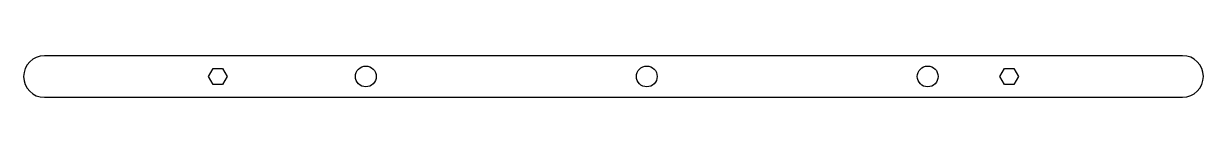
# Model space of a CAD drawing. Header units: millimetres. Extents: x -170 to 170, y -6 to 6.
import ezdxf

# ---------------------------------------------------------------- set-up
doc = ezdxf.new("R2010")
doc.units = ezdxf.units.MM
doc.layers.add('CUTOUTS', color=1, linetype='CONTINUOUS')
doc.layers.add('PERIMETER', color=5, linetype='CONTINUOUS')

msp = doc.modelspace()

# ---------------------------------------------------------------- linework, layer by layer
at = {"layer": 'CUTOUTS'}
for p, q in [((-116.71, 0), (-115.36, 2.35)), ((-115.36, 2.35), (-112.64, 2.35)), ((-112.64, 2.35), (-111.29, 0)), ((111.29, 0), (112.64, 2.35)), ((112.64, -2.35), (111.29, 0)), ((112.64, 2.35), (115.36, 2.35)), ((115.36, 2.35), (116.71, 0)), ((116.71, 0), (115.36, -2.35)), ((-115.36, -2.35), (-116.71, 0)), ((-112.64, -2.35), (-115.36, -2.35)), ((-111.29, 0), (-112.64, -2.35)), ((115.36, -2.35), (112.64, -2.35))]:
    msp.add_line(p, q, dxfattribs=at)
for centre in [(-71.37, 0.01), (9.59, 0.01), (90.55, 0.01)]:
    msp.add_circle(centre, 3, dxfattribs=at)
at = {"layer": 'PERIMETER'}
for p, q in [((164, 6.01), (-164, 5.99)), ((-164, -6.01), (164, -5.99))]:
    msp.add_line(p, q, dxfattribs=at)
for centre, start, end in [((-164, -0.01), 90.0047, 270.0047), ((164, 0.01), -89.9953, 90.0047)]:
    msp.add_arc(centre, 6, start, end, dxfattribs=at)

doc.saveas('drawing.dxf')
